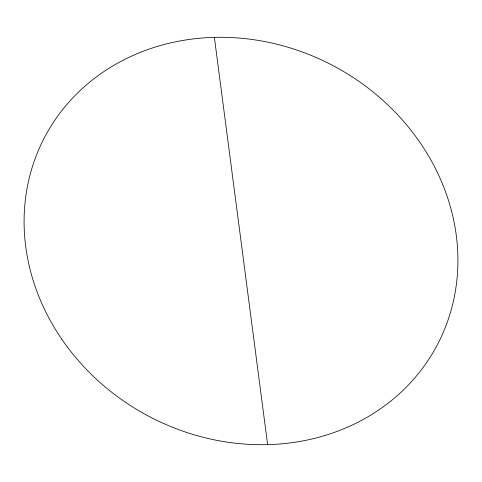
<?xml version="1.0" encoding="UTF-8"?>
<svg xmlns="http://www.w3.org/2000/svg" width="482" height="482" viewBox="0 0 482 482"><rect width="100%" height="100%" fill="white"/><g stroke="black" fill="none" stroke-linecap="round" stroke-linejoin="round"><path stroke-width="0.72" d="M214.376 37.373L267.624 444.627M61.853 339.292A222.088 198.06 28.3 0 0 436.499 346.371A222.088 198.06 28.3 0 0 224.648 37.337A222.088 198.06 28.3 0 0 61.853 339.292"/></g></svg>
